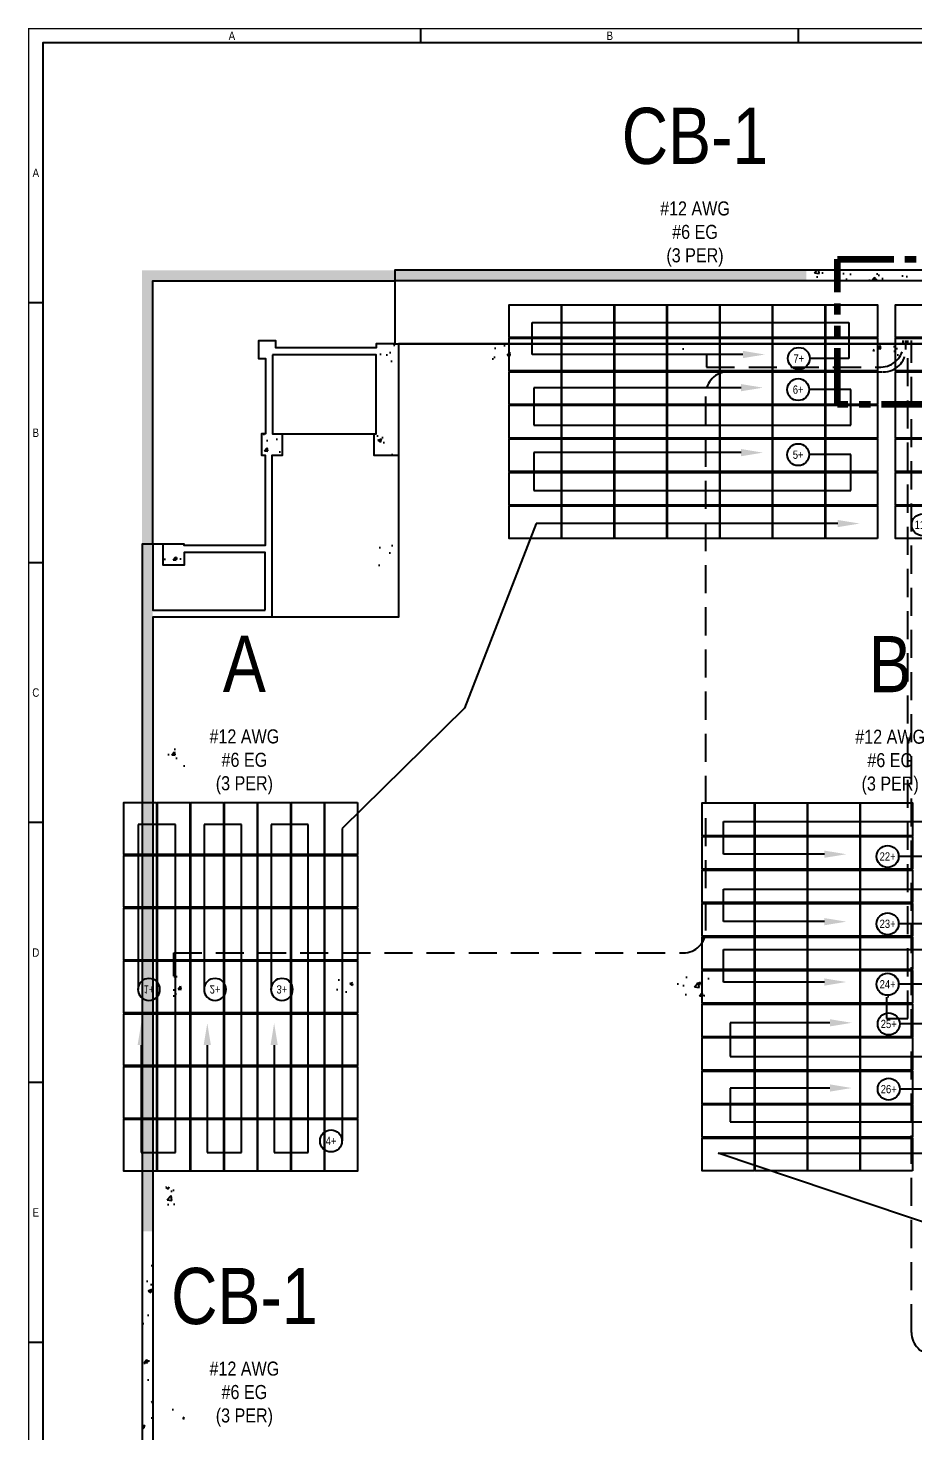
# Model space of a CAD drawing. Header units: inches. Extents: x 0.3 to 35.5, y 0.2 to 23.5.
# Drawn here: x 0.25 to 8.12, y 11.03 to 23.51 of the extents above; entities that cross this region are included whole.
import ezdxf
from ezdxf import colors
from ezdxf.entities.mleader import LeaderData, LeaderLine
from ezdxf.enums import TextEntityAlignment as Align
from ezdxf.math import Vec2, Vec3

# ---------------------------------------------------------------- set-up
doc = ezdxf.new("R2010")
doc.units = ezdxf.units.IN
doc.header["$MEASUREMENT"] = 0
doc.linetypes.add('HIDDEN', pattern=[0.375, 0.25, -0.125])
doc.linetypes.add('W-PHAN-1', pattern=[0.8, 0.5, -0.06, 0.06, -0.06, 0.06, -0.06])
for name, color, linetype in [('$AUDIT_BAD_LAYER1', 7, 'Continuous'), ('772-1$0$A-AREA', 9, 'Continuous'), ('772-1$0$A-WALL-PATT', 8, 'Continuous'), ('A - Level 1', 7, 'Continuous'), ('AN - Text', 7, 'Continuous'), ('E-STRINGS', 62, 'Continuous'), ('MODULES', 1, 'Continuous')]:
    doc.layers.add(name, color=color, linetype=linetype)
doc.layers.add('E - Conduit', color=7, linetype='HIDDEN', lineweight=25)
doc.styles.add('Arial Narrow', font='ARIALN.TTF', dxfattribs={"height": 1})
doc.styles.add('Borrego', font='ARIALN.TTF')
doc.styles.add('Borrego 8th NO-ANNO', font='ARIALN.TTF')
doc.styles.get("Standard").update_dxf_attribs({"font": 'ARIAL.TTF'})
pattern_1 = [(50, (5.9374, 24.06752), (0.3362157, -0.029415), [0.035156, -0.386719]), (355, (5.9374, 24.06752), (-0.06504, 0.35259), [0.028125, -0.309375]), (100.4514, (5.96543, 24.06507), (0.271176, 0.323175), [0.029878, -0.3286604]), (46.1842, (5.9374, 24.16127), (0.500269, -0.077587), [0.052734, -0.580078]), (96.6356, (5.9791, 24.1548), (0.438123, 0.456618), [0.044817, -0.49299]), (351.1842, (5.9374, 24.16127), (0.438123, 0.456618), [0.042188, -0.464063]), (21, (5.98428, 24.13783), (0.2798, -0.1887276), [0.035156, -0.386719]), (326, (5.9843, 24.13783), (0.114054, 0.339914), [0.028125, -0.309375]), (71.4514, (6.0076, 24.1221), (0.3938544, 0.151186), [0.029878, -0.3286604]), (37.5, (5.93741, 24.06752), (0.0056999, 0.156044), [0, -0.305625, 0, -0.3140625, 0, -0.3105469]), (7.5, (5.93741, 24.06752), (0.1233138, 0.1848805), [0, -0.1790625, 0, -0.2985938, 0, -0.1183594]), (327.5, (5.83288, 24.06752), (0.2502293, -0.0105726), [0, -0.1171875, 0, -0.365625, 0, -0.4851563]), (317.5, (5.786, 24.06752), (0.2733685, 0.0469242), [0, -0.1523438, 0, -0.2428125, 0, -0.3445313])]
pattern_2 = [(50, (-7.09443, -6.13496), (0.3362157, -0.029415), [0.0351563, -0.3867188]), (355, (-7.09443, -6.13496), (-0.0650397, 0.35259), [0.028125, -0.309375]), (100.4514, (-7.06642, -6.1374), (0.2711763, 0.3231748), [0.0298782, -0.3286604]), (46.1842, (-7.09443, -6.0412), (0.500269, -0.077587), [0.052734, -0.580078]), (96.6356, (-7.05275, -6.0477), (0.438123, 0.456618), [0.044817, -0.4929905]), (351.1842, (-7.09443, -6.0412), (0.438123, 0.456618), [0.0421875, -0.4640625]), (21, (-7.04756, -6.06465), (0.2798002, -0.1887276), [0.0351563, -0.3867188]), (326, (-7.04756, -6.06465), (0.114054, 0.339914), [0.028125, -0.309375]), (71.4514, (-7.02424, -6.08038), (0.3938544, 0.151186), [0.0298782, -0.3286604]), (37.5, (-7.09443, -6.13496), (0.00569993, 0.156044), [0, -0.305625, 0, -0.3140625, 0, -0.3105469]), (7.5, (-7.09443, -6.13496), (0.1233138, 0.1848805), [0, -0.1790625, 0, -0.2985938, 0, -0.1183594]), (327.5, (-7.19897, -6.13496), (0.25022927, -0.0105726), [0, -0.1171875, 0, -0.365625, 0, -0.4851563]), (317.5, (-7.24584, -6.13496), (0.2733685, 0.0469242), [0, -0.1523438, 0, -0.2428125, 0, -0.3445313])]

# ---------------------------------------------------------------- blocks, each defined once
blk = doc.blocks.new('_TagCircle')
at = {"layer": 'E-STRINGS', "linetype": 'ByBlock', "lineweight": -2}
blk.add_circle((0, 0), 0.125, dxfattribs=at)
at = {"layer": 'E-STRINGS', "style": 'Arial Narrow'}
blk.add_attdef('TAGNUMBER', text='', height=0.09375, dxfattribs=at).set_placement((0, -0.046875), align=Align.CENTER)
blk = doc.blocks.new('*E147')
at = {"layer": '772-1$0$A-WALL-PATT'}
h = blk.add_hatch(dxfattribs=at)
h.set_pattern_fill('AR-CONC', color=256, scale=0.046875, style=0)
h.set_pattern_definition(pattern_1)
h.paths.add_polyline_path([(0.094, 20.785), (5.912, 20.785), (5.912, 20.879), (0, 20.879), (0, 12.327), (0.094, 12.327)])
h = blk.add_hatch(dxfattribs=at)
h.set_pattern_fill('AR-CONC', color=256, scale=0.046875, style=0)
h.set_pattern_definition(pattern_1)
h.paths.add_polyline_path([(10.886, 20.879), (5.912, 20.879), (5.912, 20.785), (10.886, 20.785)])
h = blk.add_hatch(dxfattribs=at)
h.set_pattern_fill('AR-CONC', color=256, scale=0.046875, style=0)
h.set_pattern_definition(pattern_2)
h.paths.add_polyline_path([(2.082, 20.035), (2.25, 20.035), (2.25, 20.223), (2.082, 20.223)])
h = blk.add_hatch(dxfattribs=at)
h.set_pattern_fill('AR-CONC', color=256, scale=0.046875, style=0)
h.set_pattern_definition(pattern_2)
h.paths.add_polyline_path([(3.305, 20.035), (3.305, 20.223), (3.07, 20.223), (3.07, 20.035)])
h = blk.add_hatch(dxfattribs=at)
h.set_pattern_fill('AR-CONC', color=256, scale=0.046875, style=0)
h.set_pattern_definition(pattern_2)
h.paths.add_polyline_path([(5.023, 20.035), (5.023, 20.223), (4.789, 20.223), (4.789, 20.035)])
h = blk.add_hatch(dxfattribs=at)
h.set_pattern_fill('AR-CONC', color=256, scale=0.046875, style=0)
h.set_pattern_definition(pattern_2)
h.paths.add_polyline_path([(6.508, 20.223), (6.508, 20.035), (6.742, 20.035), (6.742, 20.223)])
h = blk.add_hatch(dxfattribs=at)
h.set_pattern_fill('AR-CONC', color=256, scale=0.046875, style=0)
h.set_pattern_definition(pattern_2)
h.paths.add_polyline_path([(1.25, 19.422), (1.063, 19.422), (1.063, 19.234), (1.25, 19.234)])
h = blk.add_hatch(dxfattribs=at)
h.set_pattern_fill('AR-CONC', color=256, scale=0.046875, style=0)
h.set_pattern_definition(pattern_2)
h.paths.add_polyline_path([(2.25, 19.422), (2.063, 19.422), (2.063, 19.234), (2.25, 19.234)])
h = blk.add_hatch(dxfattribs=at)
h.set_pattern_fill('AR-CONC', color=256, scale=0.046875, style=0)
h.set_pattern_definition(pattern_2)
h.paths.add_polyline_path([(0.375, 18.441), (0.188, 18.441), (0.188, 18.254), (0.375, 18.254)])
h = blk.add_hatch(dxfattribs=at)
h.set_pattern_fill('AR-CONC', color=256, scale=0.046875, style=0)
h.set_pattern_definition(pattern_2)
h.paths.add_polyline_path([(2.25, 18.254), (2.25, 18.441), (2.063, 18.441), (2.063, 18.254)])
h = blk.add_hatch(dxfattribs=at)
h.set_pattern_fill('AR-CONC', color=256, scale=0.046875, style=0)
h.set_pattern_definition(pattern_2)
h.paths.add_polyline_path([(0.188, 16.648), (0.188, 16.461), (0.375, 16.461), (0.375, 16.648)])
h = blk.add_hatch(dxfattribs=at)
h.set_pattern_fill('AR-CONC', color=256, scale=0.046875, style=0)
h.set_pattern_definition(pattern_2)
h.paths.add_polyline_path([(0.188, 14.41), (0.375, 14.41), (0.375, 14.598), (0.188, 14.598)])
h = blk.add_hatch(dxfattribs=at)
h.set_pattern_fill('AR-CONC', color=256, scale=0.046875, style=0)
h.set_pattern_definition(pattern_2)
h.paths.add_polyline_path([(1.594, 14.598), (1.594, 14.41), (1.875, 14.41), (1.875, 14.598)])
h = blk.add_hatch(dxfattribs=at)
h.set_pattern_fill('AR-CONC', color=256, scale=0.046875, style=0)
h.set_pattern_definition(pattern_2)
h.paths.add_polyline_path([(5.047, 14.41), (5.047, 14.598), (4.766, 14.598), (4.766, 14.41)])
h = blk.add_hatch(dxfattribs=at)
h.set_pattern_fill('AR-CONC', color=256, scale=0.046875, style=0)
h.set_pattern_definition(pattern_2)
h.paths.add_polyline_path([(6.719, 14.598), (6.531, 14.598), (6.531, 14.41), (6.719, 14.41)])
h = blk.add_hatch(dxfattribs=at)
h.set_pattern_fill('AR-CONC', color=256, scale=0.046875, style=0)
h.set_pattern_definition(pattern_2)
h.paths.add_polyline_path([(0.188, 12.723), (0.188, 12.535), (0.375, 12.535), (0.375, 12.723)])
h = blk.add_hatch(dxfattribs=at)
h.set_pattern_fill('AR-CONC', color=256, scale=0.046875, style=0)
h.set_pattern_definition(pattern_1)
h.paths.add_polyline_path([(0.094, 12.327), (0, 12.327), (0, 8.222), (0.094, 8.222)])
h = blk.add_hatch(dxfattribs=at)
h.set_pattern_fill('AR-CONC', color=256, scale=0.046875, style=0)
h.set_pattern_definition(pattern_2)
h.paths.add_polyline_path([(0.188, 10.66), (0.375, 10.66), (0.375, 10.848), (0.188, 10.848)])
at = {"layer": '772-1$0$A-AREA', "elevation": 0}
for points in [[(32.741, 20.879), (2.25, 20.879), (2.25, 20.223), (2.082, 20.223), (2.082, 20.188), (1.191, 20.188), (1.191, 20.25), (1.035, 20.25), (1.035, 20.094), (1.098, 20.094), (1.098, 19.422), (1.063, 19.422), (1.063, 19.234), (1.096, 19.234), (1.096, 18.43), (0.375, 18.43), (0.375, 18.441), (0, 18.441), (0, 2.504), (27.242, 2.504)], [(8.203, 3.16), (8.203, 20.223), (8.203, 20.223), (2.281, 20.223), (2.281, 20.223), (2.281, 20.223), (2.281, 20.223), (2.281, 20.223), (2.281, 20.223), (2.281, 20.223), (2.281, 20.223), (2.281, 17.793), (0.094, 17.793), (0.094, 3.16)]]:
    blk.add_lwpolyline(points, dxfattribs=at)
for points in [[(2.25, 20.785), (2.25, 20.785), (2.25, 20.223), (2.082, 20.223), (2.082, 20.188), (1.191, 20.188), (1.191, 20.25), (1.035, 20.25), (1.035, 20.094), (1.098, 20.094), (1.098, 19.422), (1.063, 19.422), (1.063, 19.234), (1.096, 19.234), (1.096, 18.43), (0.375, 18.43), (0.375, 18.441), (0.094, 18.441), (0.094, 20.785)], [(2.25, 20.785), (2.25, 20.223), (16.961, 20.223), (16.961, 20.785)], [(1.16, 20.125), (1.16, 19.422), (2.082, 19.422), (2.082, 20.125)], [(1.158, 17.793), (1.158, 19.234), (1.25, 19.234), (1.25, 19.422), (2.063, 19.422), (2.063, 19.234), (2.281, 19.234), (2.281, 17.793)], [(1.096, 17.855), (1.096, 18.367), (0.375, 18.367), (0.375, 18.254), (0.188, 18.254), (0.188, 18.441), (0.094, 18.441), (0.094, 17.855)]]:
    blk.add_lwpolyline(points, close=True, dxfattribs=at)
blk = doc.blocks.new('Border 24 x 36')
at = {"layer": '$AUDIT_BAD_LAYER1'}
for p, q in [((3.863, 23.5), (3.863, 23.625)), ((7.225, 23.5), (7.225, 23.625)), ((0.5, 23.5), (0.5, 0.375)), ((34.125, 23.5), (0.5, 23.5)), ((0.5, 21.188), (0.375, 21.188)), ((0.5, 18.875), (0.375, 18.875)), ((0.5, 16.562), (0.375, 16.562)), ((0.5, 14.25), (0.375, 14.25)), ((0.5, 11.938), (0.375, 11.938))]:
    blk.add_line(p, q, dxfattribs=at)
at = {"layer": '$AUDIT_BAD_LAYER1', "const_width": 0.0125}
blk.add_lwpolyline([(0.375, 0.375), (35.625, 0.375), (35.625, 23.625), (0.375, 23.625)], close=True, dxfattribs=at)
at = {"layer": '$AUDIT_BAD_LAYER1', "char_height": 0.075, "width": 0.18967, "attachment_point": 5, "style": 'Borrego'}
for s, insert in [('A', (2.183, 23.563)), ('B', (5.546, 23.563)), ('A', (0.438, 22.344)), ('B', (0.438, 20.031)), ('C', (0.438, 17.719)), ('D', (0.438, 15.406)), ('E', (0.438, 13.094))]:
    blk.add_mtext(s, dxfattribs=dict(at, insert=insert))

msp = doc.modelspace()

# ---------------------------------------------------------------- linework, layer by layer
at = {"layer": 'AN - Text', "linetype": 'Continuous'}
msp.add_lwpolyline([(0.381, 0.256), (34.006, 0.256), (34.006, 23.381), (0.381, 23.381)], close=True, dxfattribs=at)
at = {"layer": 'AN - Text', "linetype": 'W-PHAN-1', "lineweight": 100}
msp.add_lwpolyline([(7.453, 21.455), (12.346, 21.455), (12.346, 20.163), (7.453, 20.163)], close=True, dxfattribs=at)
at = {"layer": 'E - Conduit'}
for p, q in [((8.037, 20.696, 0), (8.037, 20.732)), ((8.061, 20.653, 0), (8.061, 20.732)), ((8.079, 14.7, 0), (8.079, 20.732)), ((8.111, 11.908, 0), (8.111, 20.732)), ((6.288, 20.608, 0), (6.288, 20.496, 0)), ((6.288, 20.496, 0), (7.838, 20.496, 0)), ((6.48, 20.454, 0), (7.861, 20.454, 0)), ((6.281, 15.484, 0), (6.281, 20.254, 0)), ((1.546, 15.077, 0), (1.546, 15.284, 0)), ((1.546, 15.284, 0), (6.081, 15.284, 0)), ((7.89, 14.889, 0), (7.89, 14.7, 0)), ((7.89, 14.7, 0), (8.079, 14.7, 0))]:
    msp.add_line(p, q, dxfattribs=at)
at = {"layer": 'E - Conduit', "extrusion": (-2.6159e-20, -1.28787e-05, 1)}
msp.add_arc((7.838, 20.696, 0), 0.2, 270, 0, dxfattribs=at)
at = {"layer": 'E - Conduit', "extrusion": (2.26398e-20, -1.00701e-05, 1)}
msp.add_arc((7.861, 20.653, 0), 0.2, 270, 0, dxfattribs=at)
at = {"layer": 'E - Conduit'}
for centre, start, end in [((6.48, 20.254, 0), 90, 180), ((6.081, 15.484, 0), 270, 0)]:
    msp.add_arc(centre, 0.2, start, end, dxfattribs=at)
at = {"layer": 'E - Conduit', "extrusion": (-3.24825e-23, -3.10239e-07, 1)}
msp.add_arc((8.311, 11.908, 0), 0.2, 180, 270, dxfattribs=at)
at = {"layer": 'MODULES', "elevation": 0}
for points in [[(4.993, 20.76), (4.532, 20.76), (4.532, 21.05), (4.993, 21.05)], [(5.463, 20.76), (5.001, 20.76), (5.001, 21.05), (5.463, 21.05)], [(5.932, 20.76), (5.471, 20.76), (5.471, 21.05), (5.932, 21.05)], [(6.402, 20.76), (5.94, 20.76), (5.94, 21.05), (6.402, 21.05)], [(6.871, 20.76), (6.41, 20.76), (6.41, 21.05), (6.871, 21.05)], [(7.341, 20.76), (6.879, 20.76), (6.879, 21.05), (7.341, 21.05)], [(7.81, 20.76), (7.349, 20.76), (7.349, 21.05), (7.81, 21.05)], [(8.431, 20.76), (7.969, 20.76), (7.969, 21.05), (8.431, 21.05)], [(4.993, 20.462), (4.532, 20.462), (4.532, 20.752), (4.993, 20.752)], [(5.463, 20.462), (5.001, 20.462), (5.001, 20.752), (5.463, 20.752)], [(5.932, 20.462), (5.471, 20.462), (5.471, 20.752), (5.932, 20.752)], [(6.402, 20.462), (5.94, 20.462), (5.94, 20.752), (6.402, 20.752)], [(6.871, 20.462), (6.41, 20.462), (6.41, 20.752), (6.871, 20.752)], [(7.341, 20.462), (6.879, 20.462), (6.879, 20.752), (7.341, 20.752)], [(7.81, 20.462), (7.349, 20.462), (7.349, 20.752), (7.81, 20.752)], [(8.431, 20.462), (7.969, 20.462), (7.969, 20.752), (8.431, 20.752)], [(4.993, 20.163), (4.532, 20.163), (4.532, 20.454), (4.993, 20.454)], [(5.463, 20.163), (5.001, 20.163), (5.001, 20.454), (5.463, 20.454)], [(5.932, 20.163), (5.471, 20.163), (5.471, 20.454), (5.932, 20.454)], [(6.402, 20.163), (5.94, 20.163), (5.94, 20.454), (6.402, 20.454)], [(6.871, 20.163), (6.41, 20.163), (6.41, 20.454), (6.871, 20.454)], [(7.341, 20.163), (6.879, 20.163), (6.879, 20.454), (7.341, 20.454)], [(7.81, 20.163), (7.349, 20.163), (7.349, 20.454), (7.81, 20.454)], [(8.431, 20.163), (7.969, 20.163), (7.969, 20.454), (8.431, 20.454)], [(4.993, 19.865), (4.532, 19.865), (4.532, 20.156), (4.993, 20.156)], [(5.463, 19.865), (5.001, 19.865), (5.001, 20.156), (5.463, 20.156)], [(5.932, 19.865), (5.471, 19.865), (5.471, 20.156), (5.932, 20.156)], [(6.402, 19.865), (5.94, 19.865), (5.94, 20.156), (6.402, 20.156)], [(6.871, 19.865), (6.41, 19.865), (6.41, 20.156), (6.871, 20.156)], [(7.341, 19.865), (6.879, 19.865), (6.879, 20.156), (7.341, 20.156)], [(7.81, 19.865), (7.349, 19.865), (7.349, 20.156), (7.81, 20.156)], [(8.431, 19.865), (7.969, 19.865), (7.969, 20.156), (8.431, 20.156)], [(4.993, 19.567), (4.532, 19.567), (4.532, 19.857), (4.993, 19.857)], [(5.463, 19.567), (5.001, 19.567), (5.001, 19.857), (5.463, 19.857)], [(5.932, 19.567), (5.471, 19.567), (5.471, 19.857), (5.932, 19.857)], [(6.402, 19.567), (5.94, 19.567), (5.94, 19.857), (6.402, 19.857)], [(6.871, 19.567), (6.41, 19.567), (6.41, 19.857), (6.871, 19.857)], [(7.341, 19.567), (6.879, 19.567), (6.879, 19.857), (7.341, 19.857)], [(7.81, 19.567), (7.349, 19.567), (7.349, 19.857), (7.81, 19.857)], [(8.431, 19.567), (7.969, 19.567), (7.969, 19.857), (8.431, 19.857)], [(4.993, 19.269), (4.532, 19.269), (4.532, 19.559), (4.993, 19.559)], [(5.463, 19.269), (5.001, 19.269), (5.001, 19.559), (5.463, 19.559)], [(5.932, 19.269), (5.471, 19.269), (5.471, 19.559), (5.932, 19.559)], [(6.402, 19.269), (5.94, 19.269), (5.94, 19.559), (6.402, 19.559)], [(6.871, 19.269), (6.41, 19.269), (6.41, 19.559), (6.871, 19.559)], [(7.341, 19.269), (6.879, 19.269), (6.879, 19.559), (7.341, 19.559)], [(7.81, 19.269), (7.349, 19.269), (7.349, 19.559), (7.81, 19.559)], [(8.431, 19.269), (7.969, 19.269), (7.969, 19.559), (8.431, 19.559)], [(4.993, 18.971), (4.532, 18.971), (4.532, 19.261), (4.993, 19.261)], [(5.463, 18.971), (5.001, 18.971), (5.001, 19.261), (5.463, 19.261)], [(5.932, 18.971), (5.471, 18.971), (5.471, 19.261), (5.932, 19.261)], [(6.402, 18.971), (5.94, 18.971), (5.94, 19.261), (6.402, 19.261)], [(6.871, 18.971), (6.41, 18.971), (6.41, 19.261), (6.871, 19.261)], [(7.341, 18.971), (6.879, 18.971), (6.879, 19.261), (7.341, 19.261)], [(7.81, 18.971), (7.349, 18.971), (7.349, 19.261), (7.81, 19.261)], [(8.431, 18.971), (7.969, 18.971), (7.969, 19.261), (8.431, 19.261)], [(1.393, 16.621), (1.393, 16.159), (1.103, 16.159), (1.103, 16.621)], [(1.691, 16.621), (1.691, 16.159), (1.401, 16.159), (1.401, 16.621)], [(1.989, 16.621), (1.989, 16.159), (1.699, 16.159), (1.699, 16.621)], [(2.288, 16.621), (2.288, 16.159), (1.997, 16.159), (1.997, 16.621)], [(2.586, 16.621), (2.586, 16.159), (2.295, 16.159), (2.295, 16.621)], [(2.884, 16.621), (2.884, 16.159), (2.594, 16.159), (2.594, 16.621)], [(3.182, 16.621), (3.182, 16.159), (2.892, 16.159), (2.892, 16.621)], [(6.712, 16.327), (6.25, 16.327), (6.25, 16.618), (6.712, 16.618)], [(7.182, 16.327), (6.72, 16.327), (6.72, 16.618), (7.182, 16.618)], [(7.651, 16.327), (7.189, 16.327), (7.189, 16.618), (7.651, 16.618)], [(8.121, 16.327), (7.659, 16.327), (7.659, 16.618), (8.121, 16.618)], [(6.712, 16.029), (6.25, 16.029), (6.25, 16.32), (6.712, 16.32)], [(7.182, 16.029), (6.72, 16.029), (6.72, 16.32), (7.182, 16.32)], [(7.651, 16.029), (7.189, 16.029), (7.189, 16.32), (7.651, 16.32)], [(8.121, 16.029), (7.659, 16.029), (7.659, 16.32), (8.121, 16.32)], [(1.393, 16.152), (1.393, 15.69), (1.103, 15.69), (1.103, 16.152)], [(1.691, 16.152), (1.691, 15.69), (1.401, 15.69), (1.401, 16.152)], [(1.989, 16.152), (1.989, 15.69), (1.699, 15.69), (1.699, 16.152)], [(2.288, 16.152), (2.288, 15.69), (1.997, 15.69), (1.997, 16.152)], [(2.586, 16.152), (2.586, 15.69), (2.295, 15.69), (2.295, 16.152)], [(2.884, 16.152), (2.884, 15.69), (2.594, 15.69), (2.594, 16.152)], [(3.182, 16.152), (3.182, 15.69), (2.892, 15.69), (2.892, 16.152)], [(6.712, 15.731), (6.25, 15.731), (6.25, 16.021), (6.712, 16.021)], [(7.182, 15.731), (6.72, 15.731), (6.72, 16.021), (7.182, 16.021)], [(7.651, 15.731), (7.189, 15.731), (7.189, 16.021), (7.651, 16.021)], [(8.121, 15.731), (7.659, 15.731), (7.659, 16.021), (8.121, 16.021)], [(1.393, 15.682), (1.393, 15.22), (1.103, 15.22), (1.103, 15.682)], [(1.691, 15.682), (1.691, 15.22), (1.401, 15.22), (1.401, 15.682)], [(1.989, 15.682), (1.989, 15.22), (1.699, 15.22), (1.699, 15.682)], [(2.288, 15.682), (2.288, 15.22), (1.997, 15.22), (1.997, 15.682)], [(2.586, 15.682), (2.586, 15.22), (2.295, 15.22), (2.295, 15.682)], [(2.884, 15.682), (2.884, 15.22), (2.594, 15.22), (2.594, 15.682)], [(3.182, 15.682), (3.182, 15.22), (2.892, 15.22), (2.892, 15.682)], [(6.712, 15.433), (6.25, 15.433), (6.25, 15.723), (6.712, 15.723)], [(7.182, 15.433), (6.72, 15.433), (6.72, 15.723), (7.182, 15.723)], [(7.651, 15.433), (7.189, 15.433), (7.189, 15.723), (7.651, 15.723)], [(8.121, 15.433), (7.659, 15.433), (7.659, 15.723), (8.121, 15.723)], [(6.712, 15.135), (6.25, 15.135), (6.25, 15.425), (6.712, 15.425)], [(7.182, 15.135), (6.72, 15.135), (6.72, 15.425), (7.182, 15.425)], [(7.651, 15.135), (7.189, 15.135), (7.189, 15.425), (7.651, 15.425)], [(8.121, 15.135), (7.659, 15.135), (7.659, 15.425), (8.121, 15.425)], [(1.393, 15.213), (1.393, 14.751), (1.103, 14.751), (1.103, 15.213)], [(1.691, 15.213), (1.691, 14.751), (1.401, 14.751), (1.401, 15.213)], [(1.989, 15.213), (1.989, 14.751), (1.699, 14.751), (1.699, 15.213)], [(2.288, 15.213), (2.288, 14.751), (1.997, 14.751), (1.997, 15.213)], [(2.586, 15.213), (2.586, 14.751), (2.295, 14.751), (2.295, 15.213)], [(2.884, 15.213), (2.884, 14.751), (2.594, 14.751), (2.594, 15.213)], [(3.182, 15.213), (3.182, 14.751), (2.892, 14.751), (2.892, 15.213)], [(6.712, 14.837), (6.25, 14.837), (6.25, 15.127), (6.712, 15.127)], [(7.182, 14.837), (6.72, 14.837), (6.72, 15.127), (7.182, 15.127)], [(7.651, 14.837), (7.189, 14.837), (7.189, 15.127), (7.651, 15.127)], [(8.121, 14.837), (7.659, 14.837), (7.659, 15.127), (8.121, 15.127)], [(1.393, 14.743), (1.393, 14.281), (1.103, 14.281), (1.103, 14.743)], [(1.691, 14.743), (1.691, 14.281), (1.401, 14.281), (1.401, 14.743)], [(1.989, 14.743), (1.989, 14.281), (1.699, 14.281), (1.699, 14.743)], [(2.288, 14.743), (2.288, 14.281), (1.997, 14.281), (1.997, 14.743)], [(2.586, 14.743), (2.586, 14.281), (2.295, 14.281), (2.295, 14.743)], [(2.884, 14.743), (2.884, 14.281), (2.594, 14.281), (2.594, 14.743)], [(3.182, 14.743), (3.182, 14.281), (2.892, 14.281), (2.892, 14.743)], [(6.712, 14.538), (6.25, 14.538), (6.25, 14.829), (6.712, 14.829)], [(7.182, 14.538), (6.72, 14.538), (6.72, 14.829), (7.182, 14.829)], [(7.651, 14.538), (7.189, 14.538), (7.189, 14.829), (7.651, 14.829)], [(8.121, 14.538), (7.659, 14.538), (7.659, 14.829), (8.121, 14.829)], [(6.712, 14.24), (6.25, 14.24), (6.25, 14.531), (6.712, 14.531)], [(7.182, 14.24), (6.72, 14.24), (6.72, 14.531), (7.182, 14.531)], [(7.651, 14.24), (7.189, 14.24), (7.189, 14.531), (7.651, 14.531)], [(8.121, 14.24), (7.659, 14.24), (7.659, 14.531), (8.121, 14.531)], [(1.393, 14.274), (1.393, 13.812), (1.103, 13.812), (1.103, 14.274)], [(1.691, 14.274), (1.691, 13.812), (1.401, 13.812), (1.401, 14.274)], [(1.989, 14.274), (1.989, 13.812), (1.699, 13.812), (1.699, 14.274)], [(2.288, 14.274), (2.288, 13.812), (1.997, 13.812), (1.997, 14.274)], [(2.586, 14.274), (2.586, 13.812), (2.295, 13.812), (2.295, 14.274)], [(2.884, 14.274), (2.884, 13.812), (2.594, 13.812), (2.594, 14.274)], [(3.182, 14.274), (3.182, 13.812), (2.892, 13.812), (2.892, 14.274)], [(6.712, 13.942), (6.25, 13.942), (6.25, 14.232), (6.712, 14.232)], [(7.182, 13.942), (6.72, 13.942), (6.72, 14.232), (7.182, 14.232)], [(7.651, 13.942), (7.189, 13.942), (7.189, 14.232), (7.651, 14.232)], [(8.121, 13.942), (7.659, 13.942), (7.659, 14.232), (8.121, 14.232)], [(6.712, 13.644), (6.25, 13.644), (6.25, 13.934), (6.712, 13.934)], [(7.182, 13.644), (6.72, 13.644), (6.72, 13.934), (7.182, 13.934)], [(7.651, 13.644), (7.189, 13.644), (7.189, 13.934), (7.651, 13.934)], [(8.121, 13.644), (7.659, 13.644), (7.659, 13.934), (8.121, 13.934)], [(1.393, 13.804), (1.393, 13.342), (1.103, 13.342), (1.103, 13.804)], [(1.691, 13.804), (1.691, 13.342), (1.401, 13.342), (1.401, 13.804)], [(1.989, 13.804), (1.989, 13.342), (1.699, 13.342), (1.699, 13.804)], [(2.288, 13.804), (2.288, 13.342), (1.997, 13.342), (1.997, 13.804)], [(2.586, 13.804), (2.586, 13.342), (2.295, 13.342), (2.295, 13.804)], [(2.884, 13.804), (2.884, 13.342), (2.594, 13.342), (2.594, 13.804)], [(3.182, 13.804), (3.182, 13.342), (2.892, 13.342), (2.892, 13.804)], [(6.712, 13.346), (6.25, 13.346), (6.25, 13.636), (6.712, 13.636)], [(7.182, 13.346), (6.72, 13.346), (6.72, 13.636), (7.182, 13.636)], [(7.651, 13.346), (7.189, 13.346), (7.189, 13.636), (7.651, 13.636)], [(8.121, 13.346), (7.659, 13.346), (7.659, 13.636), (8.121, 13.636)]]:
    msp.add_lwpolyline(points, close=True, dxfattribs=at)

# ---------------------------------------------------------------- block references
at = {"layer": '$AUDIT_BAD_LAYER1'}
msp.add_blockref('Border 24 x 36', (-0.119, -0.119), dxfattribs=at)
at = {"layer": 'A - Level 1', "color": 7}
msp.add_blockref('*E147', (1.265, 0.479, 0), dxfattribs=at)

# ---------------------------------------------------------------- texts
at = {"layer": 'AN - Text', "char_height": 0.125, "width": 2.75194, "attachment_point": 5, "style": 'Borrego 8th NO-ANNO'}
for s, insert in [('{\\H4x;CB-1}\\P#12 AWG\\P#6 EG\\P(3 PER)', (6.185, 22.097)), ('{\\H4x;A}\\P#12 AWG\\P#6 EG\\P(3 PER)', (2.175, 17.4)), ('{\\H4x;B}\\P#12 AWG\\P#6 EG\\P(3 PER)', (7.922, 17.397)), ('{\\H4x;CB-1}\\P#12 AWG\\P#6 EG\\P(3 PER)', (2.175, 11.775))]:
    msp.add_mtext(s, dxfattribs=dict(at, insert=insert))

# ---------------------------------------------------------------- leaders
at = {"layer": 'E-STRINGS'}
ml = msp.add_multileader_block('Standard', dxfattribs=at)
ml.set_content('_TagCircle', color=256, scale=0.78125)
ml.set_attribute('TAGNUMBER', '7+', width=0)
ml.set_leader_properties(color=256, linetype='ByLayer', lineweight=-1)
ml.build(insert=Vec2(0, 0))
ml.multileader.update_dxf_attribs({"has_dogleg": 0, "has_text_frame": 1, "text_right_attachment_type": 6, "dogleg_length": 0, "arrow_head_size": 0.195, "scale": 100})
ctx = ml.context
ctx.base_point, ctx.scale, ctx.char_height, ctx.arrow_head_size, ctx.landing_gap_size, ctx.plane_origin = Vec3(7.011, 20.573), 100, 14.063, 0.195, 4.688, Vec3(6.807, 20.608)
ctx.right_attachment = 6
notes = []
notes.append((ctx, [(0, (1, 1, 0), (7.206, 20.573), (-1, 0), 0, [(0, [(6.807, 20.608), (4.735, 20.608), (4.735, 20.892), (7.554, 20.892), (7.554, 20.573)], 0, [])])]))
ctx.block.insert = Vec3(7.109, 20.573)
ml = msp.add_multileader_block('Standard', dxfattribs=at)
ml.set_content('_TagCircle', color=256, scale=0.78125)
ml.set_attribute('TAGNUMBER', '6+', width=0)
ml.set_leader_properties(color=256, linetype='ByLayer', lineweight=-1)
ml.build(insert=Vec2(0, 0))
ml.multileader.update_dxf_attribs({"has_dogleg": 0, "has_text_frame": 1, "text_right_attachment_type": 6, "dogleg_length": 0, "arrow_head_size": 0.195, "scale": 100})
ctx = ml.context
ctx.base_point, ctx.scale, ctx.char_height, ctx.arrow_head_size, ctx.landing_gap_size, ctx.plane_origin = Vec3(7.005, 20.296), 100, 14.063, 0.195, 4.688, Vec3(6.79, 20.313)
ctx.right_attachment = 6
notes.append((ctx, [(0, (1, 1, 0), (7.201, 20.296), (-1, 0), 0, [(0, [(6.79, 20.313), (4.752, 20.313), (4.752, 19.978), (7.571, 19.978), (7.571, 20.296)], 0, [])])]))
ctx.block.insert = Vec3(7.103, 20.296)
ml = msp.add_multileader_block('Standard', dxfattribs=at)
ml.set_content('_TagCircle', color=256, scale=0.78125)
ml.set_attribute('TAGNUMBER', '5+', width=0)
ml.set_leader_properties(color=256, linetype='ByLayer', lineweight=-1)
ml.build(insert=Vec2(0, 0))
ml.multileader.update_dxf_attribs({"has_dogleg": 0, "has_text_frame": 1, "text_right_attachment_type": 6, "dogleg_length": 0, "arrow_head_size": 0.195, "scale": 100})
ctx = ml.context
ctx.base_point, ctx.scale, ctx.char_height, ctx.arrow_head_size, ctx.landing_gap_size, ctx.plane_origin = Vec3(7.005, 19.717), 100, 14.063, 0.195, 4.688, Vec3(6.79, 19.735)
ctx.right_attachment = 6
notes.append((ctx, [(0, (1, 1, 0), (7.201, 19.717), (-1, 0), 0, [(0, [(6.79, 19.735), (4.752, 19.735), (4.752, 19.399), (7.571, 19.399), (7.571, 19.717)], 0, [])])]))
ctx.block.insert = Vec3(7.103, 19.717)
ml = msp.add_multileader_block('Standard', dxfattribs=at)
ml.set_content('_TagCircle', color=256, scale=0.78125)
ml.set_attribute('TAGNUMBER', '4+', width=0)
ml.set_leader_properties(color=256, linetype='ByLayer', lineweight=-1)
ml.build(insert=Vec2(0, 0))
ml.multileader.update_dxf_attribs({"has_dogleg": 0, "has_text_frame": 1, "text_right_attachment_type": 6, "dogleg_length": 0, "arrow_head_size": 0.195, "scale": 100})
ctx = ml.context
ctx.base_point, ctx.scale, ctx.char_height, ctx.arrow_head_size, ctx.landing_gap_size, ctx.plane_origin = Vec3(2.849, 13.611), 100, 14.063, 0.195, 4.688, Vec3(7.65, 19.104)
ctx.right_attachment = 6
notes.append((ctx, [(0, (1, 1, 0), (3.044, 13.611), (-1, 0), 0, [(0, [(7.65, 19.104), (4.772, 19.104), (4.133, 17.46), (3.044, 16.39)], 0, [])])]))
ctx.block.insert = Vec3(2.946, 13.611)
ml = msp.add_multileader_block('Standard', dxfattribs=at)
ml.set_content('_TagCircle', color=256, scale=0.78125)
ml.set_attribute('TAGNUMBER', '11+', width=0)
ml.set_leader_properties(color=256, linetype='ByLayer', lineweight=-1)
ml.build(insert=Vec2(0, 0))
ml.multileader.update_dxf_attribs({"has_dogleg": 0, "has_text_frame": 1, "text_right_attachment_type": 6, "dogleg_length": 0, "arrow_head_size": 0.195, "scale": 100})
ctx = ml.context
ctx.base_point, ctx.scale, ctx.char_height, ctx.arrow_head_size, ctx.landing_gap_size, ctx.plane_origin = Vec3(8.114, 19.093), 100, 14.063, 0.195, 4.688, Vec3(14.542, 19.1)
ctx.right_attachment = 6
notes.append((ctx, [(0, (1, 1, 0), (8.309, 19.093), (-1, 0), 0, [(0, [(14.542, 19.1), (11.644, 19.1), (11.331, 18.693), (11.025, 19.093)], 0, [])])]))
ctx.block.insert = Vec3(8.211, 19.093)
ml = msp.add_multileader_block('Standard', dxfattribs=at)
ml.set_content('_TagCircle', color=256, scale=-0.78125)
ml.set_attribute('TAGNUMBER', '1+', width=0)
ml.set_leader_properties(color=256, linetype='ByLayer', lineweight=-1)
ml.build(insert=Vec2(0, 0))
ml.multileader.update_dxf_attribs({"has_dogleg": 0, "has_text_frame": 1, "text_right_attachment_type": 6, "dogleg_length": 0, "arrow_head_size": 0.195, "scale": 100})
ctx = ml.context
ctx.base_point, ctx.scale, ctx.char_height, ctx.arrow_head_size, ctx.landing_gap_size, ctx.plane_origin = Vec3(1.229, 14.959), 100, 14.063, 0.195, 4.688, Vec3(1.257, 14.659)
ctx.right_attachment = 6
notes.append((ctx, [(0, (1, 1, 0), (1.229, 14.959), (1, 0), 0, [(0, [(1.257, 14.659), (1.257, 13.508), (1.561, 13.508), (1.561, 16.425), (1.229, 16.425)], 0, [])])]))
ctx.block.insert, ctx.block.rotation, ctx.block.scale = Vec3(1.326, 14.959), 3.141593, Vec3(-0.78125, 0.78125, 0.78125)
ml = msp.add_multileader_block('Standard', dxfattribs=at)
ml.set_content('_TagCircle', color=256, scale=-0.78125)
ml.set_attribute('TAGNUMBER', '2+', width=0)
ml.set_leader_properties(color=256, linetype='ByLayer', lineweight=-1)
ml.build(insert=Vec2(0, 0))
ml.multileader.update_dxf_attribs({"has_dogleg": 0, "has_text_frame": 1, "text_right_attachment_type": 6, "dogleg_length": 0, "arrow_head_size": 0.195, "scale": 100})
ctx = ml.context
ctx.base_point, ctx.scale, ctx.char_height, ctx.arrow_head_size, ctx.landing_gap_size, ctx.plane_origin = Vec3(1.817, 14.959), 100, 14.063, 0.195, 4.688, Vec3(1.845, 14.659)
ctx.right_attachment = 6
notes.append((ctx, [(0, (1, 1, 0), (1.817, 14.959), (1, 0), 0, [(0, [(1.845, 14.659), (1.845, 13.508), (2.149, 13.508), (2.149, 16.425), (1.817, 16.425)], 0, [])])]))
ctx.block.insert, ctx.block.rotation, ctx.block.scale = Vec3(1.914, 14.959), 3.141593, Vec3(-0.78125, 0.78125, 0.78125)
ml = msp.add_multileader_block('Standard', dxfattribs=at)
ml.set_content('_TagCircle', color=256, scale=-0.78125)
ml.set_attribute('TAGNUMBER', '3+', width=0)
ml.set_leader_properties(color=256, linetype='ByLayer', lineweight=-1)
ml.build(insert=Vec2(0, 0))
ml.multileader.update_dxf_attribs({"has_dogleg": 0, "has_text_frame": 1, "text_right_attachment_type": 6, "dogleg_length": 0, "arrow_head_size": 0.195, "scale": 100})
ctx = ml.context
ctx.base_point, ctx.scale, ctx.char_height, ctx.arrow_head_size, ctx.landing_gap_size, ctx.plane_origin = Vec3(2.412, 14.959), 100, 14.063, 0.195, 4.688, Vec3(2.44, 14.659)
ctx.right_attachment = 6
notes.append((ctx, [(0, (1, 1, 0), (2.412, 14.959), (1, 0), 0, [(0, [(2.44, 14.659), (2.44, 13.508), (2.744, 13.508), (2.744, 16.425), (2.412, 16.425)], 0, [])])]))
ctx.block.insert, ctx.block.rotation, ctx.block.scale = Vec3(2.509, 14.959), 3.141593, Vec3(-0.78125, 0.78125, 0.78125)
ml = msp.add_multileader_block('Standard', dxfattribs=at)
ml.set_content('_TagCircle', color=256, scale=0.78125)
ml.set_attribute('TAGNUMBER', '22+', width=0)
ml.set_leader_properties(color=256, linetype='ByLayer', lineweight=-1)
ml.build(insert=Vec2(0, 0))
ml.multileader.update_dxf_attribs({"has_dogleg": 0, "has_text_frame": 1, "text_right_attachment_type": 6, "dogleg_length": 0, "arrow_head_size": 0.195, "scale": 100})
ctx = ml.context
ctx.base_point, ctx.scale, ctx.char_height, ctx.arrow_head_size, ctx.landing_gap_size, ctx.plane_origin = Vec3(7.802, 16.142), 100, 14.063, 0.195, 4.688, Vec3(7.532, 16.162)
ctx.right_attachment = 6
notes.append((ctx, [(0, (1, 1, 0), (7.997, 16.142), (-1, 0), 0, [(0, [(7.532, 16.162), (6.438, 16.162), (6.438, 16.452), (9.314, 16.452), (9.314, 16.142)], 0, [])])]))
ctx.block.insert = Vec3(7.899, 16.142)
ml = msp.add_multileader_block('Standard', dxfattribs=at)
ml.set_content('_TagCircle', color=256, scale=0.78125)
ml.set_attribute('TAGNUMBER', '23+', width=0)
ml.set_leader_properties(color=256, linetype='ByLayer', lineweight=-1)
ml.build(insert=Vec2(0, 0))
ml.multileader.update_dxf_attribs({"has_dogleg": 0, "has_text_frame": 1, "text_right_attachment_type": 6, "dogleg_length": 0, "arrow_head_size": 0.195, "scale": 100})
ctx = ml.context
ctx.base_point, ctx.scale, ctx.char_height, ctx.arrow_head_size, ctx.landing_gap_size, ctx.plane_origin = Vec3(7.802, 15.543), 100, 14.063, 0.195, 4.688, Vec3(7.532, 15.562)
ctx.right_attachment = 6
notes.append((ctx, [(0, (1, 1, 0), (7.997, 15.543), (-1, 0), 0, [(0, [(7.532, 15.562), (6.438, 15.562), (6.438, 15.852), (9.314, 15.852), (9.314, 15.543)], 0, [])])]))
ctx.block.insert = Vec3(7.899, 15.543)
ml = msp.add_multileader_block('Standard', dxfattribs=at)
ml.set_content('_TagCircle', color=256, scale=0.78125)
ml.set_attribute('TAGNUMBER', '24+', width=0)
ml.set_leader_properties(color=256, linetype='ByLayer', lineweight=-1)
ml.build(insert=Vec2(0, 0))
ml.multileader.update_dxf_attribs({"has_dogleg": 0, "has_text_frame": 1, "text_right_attachment_type": 6, "dogleg_length": 0, "arrow_head_size": 0.195, "scale": 100})
ctx = ml.context
ctx.base_point, ctx.scale, ctx.char_height, ctx.arrow_head_size, ctx.landing_gap_size, ctx.plane_origin = Vec3(7.802, 15.005), 100, 14.063, 0.195, 4.688, Vec3(7.532, 15.025)
ctx.right_attachment = 6
notes.append((ctx, [(0, (1, 1, 0), (7.997, 15.005), (-1, 0), 0, [(0, [(7.532, 15.025), (6.438, 15.025), (6.438, 15.315), (9.314, 15.315), (9.314, 15.005)], 0, [])])]))
ctx.block.insert = Vec3(7.899, 15.005)
ml = msp.add_multileader_block('Standard', dxfattribs=at)
ml.set_content('_TagCircle', color=256, scale=0.78125)
ml.set_attribute('TAGNUMBER', '25+', width=0)
ml.set_leader_properties(color=256, linetype='ByLayer', lineweight=-1)
ml.build(insert=Vec2(0, 0))
ml.multileader.update_dxf_attribs({"has_dogleg": 0, "has_text_frame": 1, "text_right_attachment_type": 6, "dogleg_length": 0, "arrow_head_size": 0.195, "scale": 100})
ctx = ml.context
ctx.base_point, ctx.scale, ctx.char_height, ctx.arrow_head_size, ctx.landing_gap_size, ctx.plane_origin = Vec3(7.811, 14.652), 100, 14.063, 0.195, 4.688, Vec3(7.581, 14.662)
ctx.right_attachment = 6
notes.append((ctx, [(0, (1, 1, 0), (8.007, 14.652), (-1, 0), 0, [(0, [(7.581, 14.662), (6.497, 14.662), (6.497, 14.362), (9.304, 14.362), (9.304, 14.652)], 0, [])])]))
ctx.block.insert = Vec3(7.909, 14.652)
ml = msp.add_multileader_block('Standard', dxfattribs=at)
ml.set_content('_TagCircle', color=256, scale=0.78125)
ml.set_attribute('TAGNUMBER', '26+', width=0)
ml.set_leader_properties(color=256, linetype='ByLayer', lineweight=-1)
ml.build(insert=Vec2(0, 0))
ml.multileader.update_dxf_attribs({"has_dogleg": 0, "has_text_frame": 1, "text_right_attachment_type": 6, "dogleg_length": 0, "arrow_head_size": 0.195, "scale": 100})
ctx = ml.context
ctx.base_point, ctx.scale, ctx.char_height, ctx.arrow_head_size, ctx.landing_gap_size, ctx.plane_origin = Vec3(7.811, 14.072), 100, 14.063, 0.195, 4.688, Vec3(7.581, 14.082)
ctx.right_attachment = 6
notes.append((ctx, [(0, (1, 1, 0), (8.007, 14.072), (-1, 0), 0, [(0, [(7.581, 14.082), (6.497, 14.082), (6.497, 13.782), (9.304, 13.782), (9.304, 14.072)], 0, [])])]))
ctx.block.insert = Vec3(7.909, 14.072)
ml = msp.add_multileader_block('Standard', dxfattribs=at)
ml.set_content('_TagCircle', color=256, scale=0.78125)
ml.set_attribute('TAGNUMBER', '27+', width=0)
ml.set_leader_properties(color=256, linetype='ByLayer', lineweight=-1)
ml.build(insert=Vec2(0, 0))
ml.multileader.update_dxf_attribs({"has_dogleg": 0, "has_text_frame": 1, "text_right_attachment_type": 6, "dogleg_length": 0, "arrow_head_size": 0.195, "scale": 100})
ctx = ml.context
ctx.base_point, ctx.scale, ctx.char_height, ctx.arrow_head_size, ctx.landing_gap_size, ctx.plane_origin = Vec3(9.188, 13.501), 100, 14.063, 0.195, 4.688, Vec3(9.837, 13.482)
ctx.right_attachment = 6
notes.append((ctx, [(0, (1, 1, 0), (9.188, 13.501), (1, 0), 0, [(0, [(9.837, 13.482), (12.789, 13.482), (9.565, 12.437), (6.39, 13.501)], 0, [])])]))
ctx.block.insert = Vec3(9.286, 13.501)
for ctx, leaders in notes:
    for number, flags, end, landing, length, lines in leaders:
        leader = LeaderData()
        leader.index, (leader.has_last_leader_line, leader.has_dogleg_vector, leader.attachment_direction) = number, flags
        leader.last_leader_point, leader.dogleg_vector, leader.dogleg_length = Vec3(end), Vec3(landing), length
        for number, points, colour, breaks in lines:
            line = LeaderLine()
            line.index, line.vertices, line.color, line.breaks = number, Vec3.list(points), colors.encode_raw_color(colour), breaks
            leader.lines.append(line)
        ctx.leaders.append(leader)

doc.saveas('drawing.dxf')
